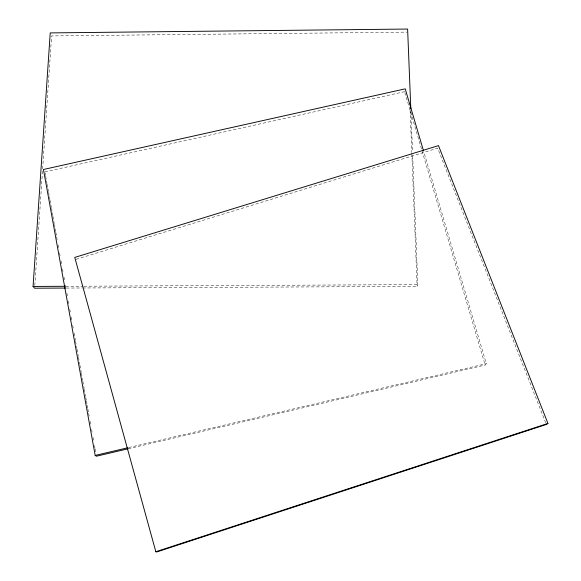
<?xml version="1.0" encoding="UTF-8"?>
<svg xmlns="http://www.w3.org/2000/svg" width="581" height="581" viewBox="0 0 581 581"><rect width="100%" height="100%" fill="white"/><g stroke="black" fill="none" stroke-linecap="round" stroke-linejoin="round"><path stroke-width="0.44" stroke-dasharray="2.9 2.18" d="M34.802 285.496L42.587 169.754M42.645 168.853L51.586 35.928L407.005 32.122M82.662 287.98L417.122 286.404L417.841 284.617L412.655 155.025M128.234 448.757L485.157 365.035L486.319 363.684L423.702 151.474M76.075 259.351L437.653 148.162L545.69 422.765M128.728 447.544L486.319 363.684M44.882 171.889L404.608 91.66M65.733 286.295L82.974 286.208M83.882 286.208L417.841 284.617M66.343 288.06L81.754 287.987M404.863 92.532L485.157 365.035M45.049 172.782L45.529 175.455M45.696 176.341L46.342 179.907M46.502 180.8L46.988 183.473M47.148 184.366L47.795 187.932M47.954 188.825L48.441 191.498M48.601 192.391L49.247 195.95M49.407 196.843L49.893 199.515M50.053 200.409L50.7 203.975M50.867 204.868L51.346 207.54M51.513 208.434L52.159 212M52.319 212.886L52.806 215.558M52.965 216.452L53.612 220.017M53.772 220.911L54.258 223.583M54.418 224.477L55.064 228.042M55.224 228.929L55.711 231.608M55.87 232.494L56.517 236.06M56.684 236.954L57.163 239.626M58.136 244.979L58.623 247.651M59.589 252.996L60.075 255.669M61.041 261.022L61.528 263.694M62.501 269.039L62.98 271.712M63.954 277.064L64.44 279.737M65.406 285.082L65.893 287.762M66.859 293.107L67.345 295.78M68.318 301.125L68.798 303.805M69.771 309.15L70.577 313.609M71.223 317.175L72.029 321.627M72.676 325.193L73.489 329.652M74.136 333.218L75.428 340.35M75.588 341.236L76.881 348.368M77.041 349.261L78.333 356.393M78.493 357.279L79.786 364.41M79.953 365.304L81.246 372.436M81.405 373.322L82.698 380.453M82.858 381.347L84.151 388.478M84.31 389.372L85.603 396.496M85.77 397.389L86.249 400.062M86.416 400.955L87.063 404.521M87.223 405.415L87.709 408.087M87.869 408.98L88.515 412.546M88.675 413.432L89.162 416.105M90.128 421.457L90.614 424.13M91.587 429.475L92.067 432.155M93.04 437.5L93.526 440.173M94.492 445.518L94.979 448.198M95.139 449.084L95.625 451.764M410.92 111.523L412.51 151.394M410.099 109.947L411.791 152.476M411.827 153.384L417.122 286.404"/><path stroke-width="0.87" d="M65.442 288.06L34.62 288.205L33.066 286.448L50.235 32.906L407.615 29.05L410.811 108.8M547.934 423.44L546.358 424.45L156.747 551.95L155.839 551.739L74.76 257.412L438.481 145.613L547.934 423.44L155.839 551.739M423.44 150.602L405.218 88.849L43.43 169.499L95.175 455.417L127.842 447.755M128.234 448.757L96.431 456.216L95.175 455.417M33.066 286.448L64.825 286.295"/></g></svg>
